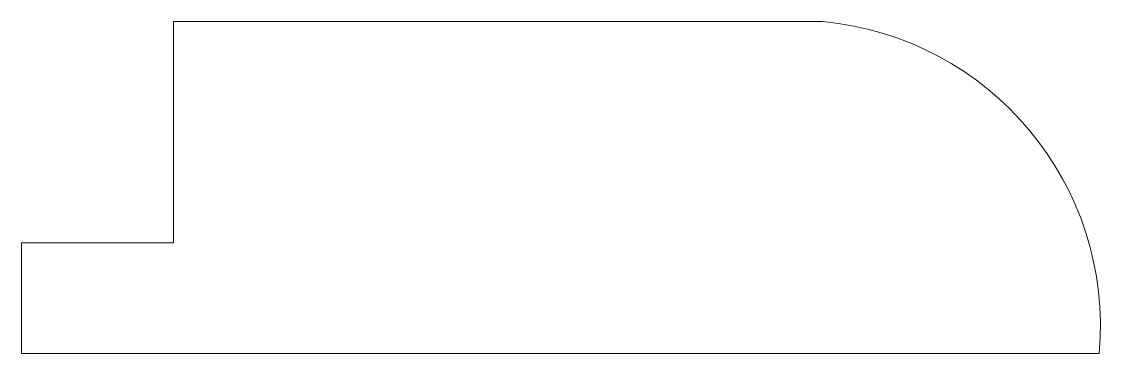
# Model space of a CAD drawing. Header units: millimetres. Extents: x 6 to 45, y 0 to 12.
import ezdxf

# ---------------------------------------------------------------- set-up
doc = ezdxf.new("R2010")
doc.units = ezdxf.units.MM
doc.layers.get('0').update_dxf_attribs({"linetype": 'CONTINUOUS', "lineweight": 0})

msp = doc.modelspace()

# ---------------------------------------------------------------- linework, layer by layer
for p, q in [((11.5, 4), (11.5, 12)), ((11.5, 12), (35, 12)), ((6, 0), (6, 4)), ((6, 4), (11.5, 4)), ((11, 0), (6, 0)), ((45, 0), (11, 0))]:
    msp.add_line(p, q)
msp.add_arc((33.979, 0.983), 11.064, 354.9045, 84.7066)

doc.saveas('drawing.dxf')
